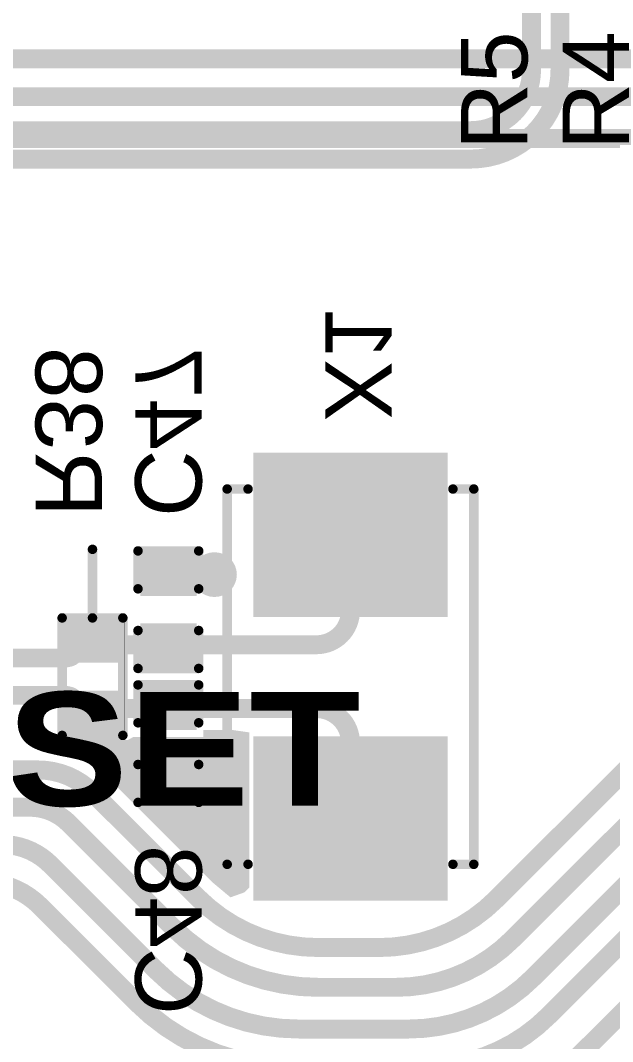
# Model space of a CAD drawing. Header units: inches. Extents: x 0 to 280, y 0 to 81.
# Drawn here: x 133.17 to 141.09, y 55.66 to 69.35 of the extents above; entities that cross this region are included whole.
import ezdxf

# ---------------------------------------------------------------- set-up
doc = ezdxf.new("R2010")
doc.units = ezdxf.units.IN
for name, color, linetype in [('Bottom Layer', 5, 'Continuous'), ('Bottom Overlay', 54, 'Continuous'), ('Bottom Paste', 16, 'Continuous'), ('Bottom Solder', 6, 'Continuous'), ('Top Layer', 1, 'Continuous'), ('Top Overlay', 2, 'Continuous'), ('Via Holes', 16, 'Continuous')]:
    doc.layers.add(name, color=color, linetype=linetype)
doc.styles.add('Arial', font='', dxfattribs={"height": 0.2})
doc.styles.add('Arial Black_Bold', font='', dxfattribs={"height": 0.2})
doc.styles.get('Arial').set_extended_font_data('Arial')
doc.styles.get('Arial Black_Bold').set_extended_font_data('Arial Black', bold=True)

# ---------------------------------------------------------------- blocks, each defined once
blk = doc.blocks.new('C___0402_B_20')
at = {"layer": 'Bottom Layer'}
for points in [[(-0.2413, 0.3175), (-0.2412999999999999, -0.3175), (-0.6985, -0.3175), (-0.6985, 0.3175)], [(0.6985, 0.3175), (0.6985, -0.3175), (0.2413, -0.3175), (0.2412999999999999, 0.3175)]]:
    blk.add_hatch(color=5, dxfattribs=at).paths.add_polyline_path(points)
at = {"layer": 'Bottom Paste'}
for points in [[(-0.2413, 0.3175), (-0.2412999999999999, -0.3175), (-0.6985, -0.3175), (-0.6985, 0.3175)], [(0.6985, 0.3175), (0.6985, -0.3175), (0.2413, -0.3175), (0.2412999999999999, 0.3175)]]:
    blk.add_hatch(color=16, dxfattribs=at).paths.add_polyline_path(points)
at = {"layer": 'Bottom Solder'}
for points in [[(-0.18130012, 0.37749988), (-0.18130012, -0.37749988), (-0.7584998799999999, -0.37749988), (-0.7584998799999999, 0.37749988)], [(0.7584998799999999, 0.37749988), (0.7584998799999999, -0.37749988), (0.18130012, -0.37749988), (0.18130012, 0.37749988)]]:
    blk.add_hatch(color=6, dxfattribs=at).paths.add_polyline_path(points)
at = {"layer": 'Bottom Overlay', "const_width": 0.127}
for points in [[(-0.7874, 0.4064), (-0.7874, -0.4064)], [(-0.7874, 0.4064), (-0.2794, 0.4064)], [(0.2794, 0.4064), (0.7874, 0.4064)], [(0.7874, 0.4064), (0.7874, -0.4064)], [(-0.7874, -0.4064), (-0.2794, -0.4064)], [(0.2794, -0.4064), (0.7874, -0.4064)]]:
    blk.add_lwpolyline(points, dxfattribs=at)
at = {"layer": 'Bottom Overlay', "const_width": 0.0635}
for points in [[(-0.8191499999999999, 0.4064, 1), (-0.7556499999999999, 0.4064, 1)], [(-0.8191499999999999, 0.4064, 1), (-0.7556499999999999, 0.4064, 1)], [(-0.31115, 0.4064, 1), (-0.24765, 0.4064, 1)], [(0.24765, 0.4064, 1), (0.31115, 0.4064, 1)], [(0.7556499999999999, 0.4064, 1), (0.8191499999999999, 0.4064, 1)], [(0.7556499999999999, 0.4064, 1), (0.8191499999999999, 0.4064, 1)], [(-0.8191499999999999, -0.4064, 1), (-0.7556499999999999, -0.4064, 1)], [(-0.8191499999999999, -0.4064, 1), (-0.7556499999999999, -0.4064, 1)], [(-0.31115, -0.4064, 1), (-0.24765, -0.4064, 1)], [(0.24765, -0.4064, 1), (0.31115, -0.4064, 1)], [(0.7556499999999999, -0.4064, 1), (0.8191499999999999, -0.4064, 1)], [(0.7556499999999999, -0.4064, 1), (0.8191499999999999, -0.4064, 1)]]:
    blk.add_lwpolyline(points, format="xyb", close=True, dxfattribs=at)
blk = doc.blocks.new('C___0402_B_21')
at = {"layer": 'Bottom Layer'}
for points in [[(-0.2413, 0.3175), (-0.2412999999999999, -0.3175), (-0.6985, -0.3175), (-0.6985, 0.3175)], [(0.6985, 0.3175), (0.6985, -0.3175), (0.2413, -0.3175), (0.2412999999999999, 0.3175)]]:
    blk.add_hatch(color=5, dxfattribs=at).paths.add_polyline_path(points)
at = {"layer": 'Bottom Paste'}
for points in [[(-0.2413, 0.3175), (-0.2412999999999999, -0.3175), (-0.6985, -0.3175), (-0.6985, 0.3175)], [(0.6985, 0.3175), (0.6985, -0.3175), (0.2413, -0.3175), (0.2412999999999999, 0.3175)]]:
    blk.add_hatch(color=16, dxfattribs=at).paths.add_polyline_path(points)
at = {"layer": 'Bottom Solder'}
for points in [[(-0.18130012, 0.37749988), (-0.18130012, -0.37749988), (-0.7584998799999999, -0.37749988), (-0.7584998799999999, 0.37749988)], [(0.7584998799999999, 0.37749988), (0.7584998799999999, -0.37749988), (0.18130012, -0.37749988), (0.18130012, 0.37749988)]]:
    blk.add_hatch(color=6, dxfattribs=at).paths.add_polyline_path(points)
at = {"layer": 'Bottom Overlay', "const_width": 0.127}
for points in [[(-0.7874, -0.4064), (-0.7874, 0.4064)], [(-0.2794, 0.4064), (-0.7874, 0.4064)], [(0.7874, 0.4064), (0.2794, 0.4064)], [(0.7874, -0.4064), (0.7874, 0.4064)], [(-0.2794, -0.4064), (-0.7874, -0.4064)], [(0.7874, -0.4064), (0.2794, -0.4064)]]:
    blk.add_lwpolyline(points, dxfattribs=at)
at = {"layer": 'Bottom Overlay', "const_width": 0.0635}
for points in [[(-0.8191499999999999, 0.4064, 1), (-0.7556499999999999, 0.4064, 1)], [(-0.8191499999999999, 0.4064, 1), (-0.7556499999999999, 0.4064, 1)], [(-0.31115, 0.4064, 1), (-0.24765, 0.4064, 1)], [(0.24765, 0.4064, 1), (0.31115, 0.4064, 1)], [(0.7556499999999999, 0.4064, 1), (0.8191499999999999, 0.4064, 1)], [(0.7556499999999999, 0.4064, 1), (0.8191499999999999, 0.4064, 1)], [(-0.8191499999999999, -0.4064, 1), (-0.7556499999999999, -0.4064, 1)], [(-0.8191499999999999, -0.4064, 1), (-0.7556499999999999, -0.4064, 1)], [(-0.31115, -0.4064, 1), (-0.24765, -0.4064, 1)], [(0.24765, -0.4064, 1), (0.31115, -0.4064, 1)], [(0.7556499999999999, -0.4064, 1), (0.8191499999999999, -0.4064, 1)], [(0.7556499999999999, -0.4064, 1), (0.8191499999999999, -0.4064, 1)]]:
    blk.add_lwpolyline(points, format="xyb", close=True, dxfattribs=at)
blk = doc.blocks.new('0153G2_8_000F20DTNJL_B_43')
at = {"layer": 'Bottom Layer'}
for points in [[(-2.89999928, 1.20000014), (-0.8999982, 1.20000014), (-0.8999982, -1.20000014), (-2.89999928, -1.20000014)], [(0.90000074, 1.20000014), (2.90000182, 1.20000014), (2.90000182, -1.20000014), (0.90000074, -1.20000014)]]:
    blk.add_hatch(color=5, dxfattribs=at).paths.add_polyline_path(points)
at = {"layer": 'Bottom Paste'}
for points in [[(-2.89999928, 1.20000014), (-0.8999982, 1.20000014), (-0.8999982, -1.20000014), (-2.89999928, -1.20000014)], [(0.90000074, 1.20000014), (2.90000182, 1.20000014), (2.90000182, -1.20000014), (0.90000074, -1.20000014)]]:
    blk.add_hatch(color=16, dxfattribs=at).paths.add_polyline_path(points)
at = {"layer": 'Bottom Solder'}
for points in [[(-3.00159928, 1.30160014), (-0.7983982000000001, 1.30160014), (-0.7983982000000001, -1.30160014), (-3.00159928, -1.30160014)], [(0.7984007399999999, 1.30160014), (3.00160182, 1.30160014), (3.00160182, -1.30160014), (0.7984007399999999, -1.30160014)]]:
    blk.add_hatch(color=6, dxfattribs=at).paths.add_polyline_path(points)
at = {"layer": 'Bottom Overlay', "const_width": 0.127}
for points in [[(2.5146, 1.651), (-2.5146, 1.651)], [(-2.5146, 1.3716), (-2.5146, 1.651)], [(2.5146, 1.3716), (2.5146, 1.651)], [(-2.5146, -1.651), (-2.5146, -1.3716)], [(2.5146, -1.651), (2.5146, -1.3716)], [(2.5146, -1.651), (-2.5146, -1.651)]]:
    blk.add_lwpolyline(points, dxfattribs=at)
at = {"layer": 'Bottom Overlay', "const_width": 0.0635}
for points in [[(-2.54635, 1.651, 1), (-2.48285, 1.651, 1)], [(-2.54635, 1.651, 1), (-2.48285, 1.651, 1)], [(2.48285, 1.651, 1), (2.54635, 1.651, 1)], [(2.48285, 1.651, 1), (2.54635, 1.651, 1)], [(-2.54635, 1.3716, 1), (-2.48285, 1.3716, 1)], [(2.48285, 1.3716, 1), (2.54635, 1.3716, 1)], [(-2.54635, -1.3716, 1), (-2.48285, -1.3716, 1)], [(2.48285, -1.3716, 1), (2.54635, -1.3716, 1)], [(-2.54635, -1.651, 1), (-2.48285, -1.651, 1)], [(-2.54635, -1.651, 1), (-2.48285, -1.651, 1)], [(2.48285, -1.651, 1), (2.54635, -1.651, 1)], [(2.48285, -1.651, 1), (2.54635, -1.651, 1)]]:
    blk.add_lwpolyline(points, format="xyb", close=True, dxfattribs=at)
blk = doc.blocks.new('R___0402_B_73')
at = {"layer": 'Bottom Layer'}
for points in [[(-0.2413, 0.3175), (-0.2412999999999999, -0.3175), (-0.6985, -0.3175), (-0.6985, 0.3175)], [(0.6985, 0.3175), (0.6985, -0.3175), (0.2413, -0.3175), (0.2412999999999999, 0.3175)]]:
    blk.add_hatch(color=5, dxfattribs=at).paths.add_polyline_path(points)
at = {"layer": 'Bottom Paste'}
for points in [[(-0.2413, 0.3175), (-0.2412999999999999, -0.3175), (-0.6985, -0.3175), (-0.6985, 0.3175)], [(0.6985, 0.3175), (0.6985, -0.3175), (0.2413, -0.3175), (0.2412999999999999, 0.3175)]]:
    blk.add_hatch(color=16, dxfattribs=at).paths.add_polyline_path(points)
at = {"layer": 'Bottom Solder'}
for points in [[(-0.18629884, 0.37250116), (-0.1862988399999999, -0.37250116), (-0.75350116, -0.37250116), (-0.75350116, 0.37250116)], [(0.75350116, 0.37250116), (0.75350116, -0.37250116), (0.18629884, -0.37250116), (0.1862988399999999, 0.37250116)]]:
    blk.add_hatch(color=6, dxfattribs=at).paths.add_polyline_path(points)
at = {"layer": 'Bottom Overlay'}
for points, const_width in [([(-0.7874, -0.4064), (-0.7874, 0.4064)], 0.127), ([(0.7874, 0.4064), (-0.7874, 0.4064)], 0.127), ([(0.8128, 0.4318), (-0.8128, 0.4318)], 0.0032258), ([(0.7874, -0.4064), (0.7874, 0.4064)], 0.127), ([(0.7874, -0.4064), (-0.7874, -0.4064)], 0.127)]:
    blk.add_lwpolyline(points, dxfattribs=dict(at, const_width=const_width))
for points, const_width in [([(-0.8191499999999999, 0.4064, 1), (-0.7556499999999999, 0.4064, 1)], 0.0635), ([(-0.8191499999999999, 0.4064, 1), (-0.7556499999999999, 0.4064, 1)], 0.0635), ([(-0.81360518, 0.4318, 1), (-0.8119948199999999, 0.4318, 1)], 0.0016129), ([(0.7556499999999999, 0.4064, 1), (0.8191499999999999, 0.4064, 1)], 0.0635), ([(0.7556499999999999, 0.4064, 1), (0.8191499999999999, 0.4064, 1)], 0.0635), ([(0.8119948199999999, 0.4318, 1), (0.81360518, 0.4318, 1)], 0.0016129), ([(-0.8191499999999999, -0.4064, 1), (-0.7556499999999999, -0.4064, 1)], 0.0635), ([(-0.8191499999999999, -0.4064, 1), (-0.7556499999999999, -0.4064, 1)], 0.0635), ([(0.7556499999999999, -0.4064, 1), (0.8191499999999999, -0.4064, 1)], 0.0635), ([(0.7556499999999999, -0.4064, 1), (0.8191499999999999, -0.4064, 1)], 0.0635)]:
    blk.add_lwpolyline(points, format="xyb", close=True, dxfattribs=dict(at, const_width=const_width))

msp = doc.modelspace()

# ---------------------------------------------------------------- hatches: boundary and pattern name
at = {"layer": 'Bottom Layer'}
h = msp.add_hatch(color=5, dxfattribs=at)
edge = h.paths.add_edge_path()
edge.add_arc((135.763, 61.91894144), 0.2999994, 0, 360)
msp.add_hatch(color=5, dxfattribs=at).paths.add_polyline_path([(136.23208466, 59.80373866), (136.23208466, 57.72730644), (136.16559508, 57.66126644), (135.97808466, 57.59380403999999), (135.9316052, 57.63194721999999), (135.74299242, 57.78980314), (135.74258094, 57.7902197), (135.74208564, 57.79054989999999), (135.74175544, 57.79104266), (134.33152204, 59.20127859999999), (134.3356343, 59.20539086), (134.06223632, 59.41517707999999), (133.98675768, 59.44644193999999), (134.03728336, 59.70044194), (134.59998226, 59.70044194), (134.59998226, 59.70043939999999), (134.67618734, 59.74254243999999), (135.6159848, 59.74254243999999), (135.6159848, 59.8386662), (135.99254996, 59.8386662)])
h = msp.add_hatch(color=5, dxfattribs=at)
edge = h.paths.add_edge_path()
edge.add_arc((135.763, 59.18374244), 0.2999994, 0, 360)
at = {"layer": 'Top Layer'}
h = msp.add_hatch(color=1, dxfattribs=at)
edge = h.paths.add_edge_path()
edge.add_arc((135.763, 61.91894144), 0.2999994, 0, 360)
h = msp.add_hatch(color=1, dxfattribs=at)
edge = h.paths.add_edge_path()
edge.add_arc((135.763, 59.18374244), 0.2999994, 0, 360)
at = {"layer": 'Via Holes'}
h = msp.add_hatch(color=7, dxfattribs=at)
edge = h.paths.add_edge_path()
edge.add_arc((135.763, 61.91894144), 0.1499997, 0, 360)
h = msp.add_hatch(color=7, dxfattribs=at)
edge = h.paths.add_edge_path()
edge.add_arc((135.763, 59.18374244), 0.1499997, 0, 360)

# ---------------------------------------------------------------- linework, layer by layer
at = {"layer": 'Bottom Layer'}
for points, const_width in [([(126.2107585, 68.83215849999999), (162.2787585, 68.83215849999999)], 0.254), ([(126.54830418, 68.3241585), (162.2787585, 68.3241585)], 0.254), ([(128.01172264, 67.7634408), (162.2787585, 67.7634408)], 0.254), ([(139.53655862, 57.57075861999999), (147.5994, 65.6336)], 0.254), ([(139.75506466, 57.0349253), (147.83207162, 65.11193226)], 0.254), ([(140.03036002, 56.51996062), (148.0771994, 64.56679999999999)], 0.254), ([(140.23387498, 56.0050569), (148.20707722, 63.97825914)], 0.254), ([(138.60360138, 53.4307415), (148.54479562, 63.37193573999999)], 0.254), ([(137.5844848, 61.4352848), (137.5844848, 62.45134068)], 0.254), ([(135.1460848, 61.91894144), (135.763, 61.91894144)], 0.3809999999999999), ([(133.90227474, 60.87574311999999), (133.94616848, 60.91964194)], 0.254), ([(133.94616848, 60.91964194), (134.1300848, 61.02124194)], 0.254), ([(134.1300848, 61.02124194), (134.1721853, 60.97914143999999)], 0.254), ([(134.1721853, 60.97914143999999), (135.1460848, 60.97914143999999)], 0.254), ([(135.1460848, 60.97914143999999), (137.12834144, 60.97914143999999)], 0.254), ([(130.53288346, 60.80134144), (133.75445944, 60.80134144)], 0.254), ([(133.84943512, 60.82290858), (133.90225696, 60.87572534)], 0.254), ([(130.53288346, 60.30134244), (133.75445944, 60.30134244)], 0.254), ([(133.84943512, 60.27977529999999), (133.90225696, 60.22695853999999)], 0.254), ([(133.90227474, 60.22694076), (133.94616848, 60.18304194)], 0.254), ([(133.94616848, 60.18304194), (134.1300848, 60.08144194)], 0.254), ([(134.1300848, 60.08144194), (134.1721853, 60.12354244)], 0.254), ([(134.1300848, 60.08143939999999), (134.1721853, 60.12353989999999)], 0.254), ([(134.1721853, 60.12353989999999), (137.12834144, 60.12353989999999)], 0.254), ([(137.5844848, 58.65134066), (137.5844848, 59.66739653999999)], 0.254), ([(130.53288346, 59.3013419), (133.402197, 59.3013419)], 0.254), ([(135.1460848, 59.18374244), (135.763, 59.18374244)], 0.3809999999999999), ([(134.1300848, 58.99984136), (135.5403182, 57.58960796)], 0.254), ([(130.53288346, 58.8013429), (133.29352564, 58.8013429)], 0.254), ([(133.8125848, 58.58634206), (135.20298842, 57.19593843999999)], 0.254), ([(133.5641093, 58.03481916), (134.9757905, 56.62313795999999)], 0.254), ([(135.5403182, 57.58960796), (135.54155264, 57.58836335999999)], 0.254), ([(133.42992618, 57.47587692), (134.71736328, 56.18843982)], 0.254), ([(135.20298842, 57.19593843999999), (135.20422286, 57.19469384)], 0.254), ([(137.1517831, 56.92139745999999), (137.15291848, 56.9214)], 0.254), ([(137.15291848, 56.9214), (137.96829404, 56.9214)], 0.254), ([(137.96829404, 56.9214), (137.96943196, 56.92139745999999)], 0.254), ([(134.9757905, 56.62313795999999), (134.97702494, 56.62189336)], 0.254), ([(137.15177802, 56.38799745999999), (137.1529134, 56.38800000000001)], 0.254), ([(137.1529134, 56.38800000000001), (138.19302816, 56.38800000000001)], 0.254), ([(138.19302816, 56.38800000000001), (138.19463598, 56.38799745999999)], 0.254), ([(134.71736328, 56.18843982), (134.71859772, 56.18719521999999)], 0.254), ([(136.89077524, 55.82919746), (136.89191062, 55.82919999999999)], 0.254), ([(136.89191062, 55.82919999999999), (138.36283478, 55.82919999999999)], 0.254), ([(138.36283478, 55.82919999999999), (138.3639727, 55.82919746)], 0.254)]:
    msp.add_lwpolyline(points, dxfattribs=dict(at, const_width=const_width))
for points, const_width in [([(137.5209848, 62.45134068, 1), (137.6479848, 62.45134068, 1)], 0.127), ([(135.0508348, 61.91894144, 1), (135.2413348, 61.91894144, 1)], 0.1905), ([(135.66775, 61.91894144, 1), (135.85825, 61.91894144, 1)], 0.1905), ([(137.5209848, 61.4352848, 1), (137.6479848, 61.4352848, 1)], 0.127), ([(137.5209848, 61.4352848, 1), (137.6479848, 61.4352848, 1)], 0.127), ([(133.88266848, 60.91964194, 1), (134.00966848, 60.91964194, 1)], 0.127), ([(133.88266848, 60.91964194, 1), (134.00966848, 60.91964194, 1)], 0.127), ([(134.0665848, 61.02124194, 1), (134.1935848, 61.02124194, 1)], 0.127), ([(134.0665848, 61.02124194, 1), (134.1935848, 61.02124194, 1)], 0.127), ([(134.1086853, 60.97914143999999, 1), (134.2356853, 60.97914143999999, 1)], 0.127), ([(134.1086853, 60.97914143999999, 1), (134.2356853, 60.97914143999999, 1)], 0.127), ([(135.0825848, 60.97914143999999, 1), (135.2095848, 60.97914143999999, 1)], 0.127), ([(135.0825848, 60.97914143999999, 1), (135.2095848, 60.97914143999999, 1)], 0.127), ([(137.06484144, 60.97914143999999, 1), (137.19184144, 60.97914143999999, 1)], 0.127), ([(137.06484144, 60.97914143999999, 1), (137.19184144, 60.97914143999999, 1)], 0.127), ([(133.69095944, 60.80134144, 1), (133.81795944, 60.80134144, 1)], 0.127), ([(133.69095944, 60.80134144, 1), (133.81795944, 60.80134144, 1)], 0.127), ([(133.78593512, 60.82290858, 1), (133.91293512, 60.82290858, 1)], 0.127), ([(133.78593512, 60.82290858, 1), (133.91293512, 60.82290858, 1)], 0.127), ([(133.83875696, 60.87572534, 1), (133.96575696, 60.87572534, 1)], 0.127), ([(133.83875696, 60.87572534, 1), (133.96575696, 60.87572534, 1)], 0.127), ([(133.83877474, 60.87574311999999, 1), (133.96577474, 60.87574311999999, 1)], 0.127), ([(133.83877474, 60.87574311999999, 1), (133.96577474, 60.87574311999999, 1)], 0.127), ([(133.69095944, 60.30134244, 1), (133.81795944, 60.30134244, 1)], 0.127), ([(133.69095944, 60.30134244, 1), (133.81795944, 60.30134244, 1)], 0.127), ([(133.78593512, 60.27977529999999, 1), (133.91293512, 60.27977529999999, 1)], 0.127), ([(133.78593512, 60.27977529999999, 1), (133.91293512, 60.27977529999999, 1)], 0.127), ([(133.83875696, 60.22695853999999, 1), (133.96575696, 60.22695853999999, 1)], 0.127), ([(133.83875696, 60.22695853999999, 1), (133.96575696, 60.22695853999999, 1)], 0.127), ([(133.83877474, 60.22694076, 1), (133.96577474, 60.22694076, 1)], 0.127), ([(133.83877474, 60.22694076, 1), (133.96577474, 60.22694076, 1)], 0.127), ([(133.88266848, 60.18304194, 1), (134.00966848, 60.18304194, 1)], 0.127), ([(133.88266848, 60.18304194, 1), (134.00966848, 60.18304194, 1)], 0.127), ([(134.1086853, 60.12354244, 1), (134.2356853, 60.12354244, 1)], 0.127), ([(134.1086853, 60.12353989999999, 1), (134.2356853, 60.12353989999999, 1)], 0.127), ([(134.1086853, 60.12353989999999, 1), (134.2356853, 60.12353989999999, 1)], 0.127), ([(137.06484144, 60.12353989999999, 1), (137.19184144, 60.12353989999999, 1)], 0.127), ([(137.06484144, 60.12353989999999, 1), (137.19184144, 60.12353989999999, 1)], 0.127), ([(134.0665848, 60.08144194, 1), (134.1935848, 60.08144194, 1)], 0.127), ([(134.0665848, 60.08144194, 1), (134.1935848, 60.08144194, 1)], 0.127), ([(134.0665848, 60.08143939999999, 1), (134.1935848, 60.08143939999999, 1)], 0.127), ([(137.5209848, 59.66739653999999, 1), (137.6479848, 59.66739653999999, 1)], 0.127), ([(137.5209848, 59.66739653999999, 1), (137.6479848, 59.66739653999999, 1)], 0.127), ([(133.338697, 59.3013419, 1), (133.465697, 59.3013419, 1)], 0.127), ([(133.338697, 59.3013419, 1), (133.465697, 59.3013419, 1)], 0.127), ([(135.0508348, 59.18374244, 1), (135.2413348, 59.18374244, 1)], 0.1905), ([(135.66775, 59.18374244, 1), (135.85825, 59.18374244, 1)], 0.1905), ([(134.0665848, 58.99984136, 1), (134.1935848, 58.99984136, 1)], 0.127), ([(134.0665848, 58.99984136, 1), (134.1935848, 58.99984136, 1)], 0.127), ([(133.23002564, 58.8013429, 1), (133.35702564, 58.8013429, 1)], 0.127), ([(133.23002564, 58.8013429, 1), (133.35702564, 58.8013429, 1)], 0.127), ([(133.7490848, 58.58634206, 1), (133.8760848, 58.58634206, 1)], 0.127), ([(133.7490848, 58.58634206, 1), (133.8760848, 58.58634206, 1)], 0.127), ([(137.5209848, 58.65134066, 1), (137.6479848, 58.65134066, 1)], 0.127), ([(133.5006093, 58.03481916, 1), (133.6276093, 58.03481916, 1)], 0.127), ([(133.5006093, 58.03481916, 1), (133.6276093, 58.03481916, 1)], 0.127), ([(135.4768182, 57.58960796, 1), (135.6038182, 57.58960796, 1)], 0.127), ([(135.4768182, 57.58960796, 1), (135.6038182, 57.58960796, 1)], 0.127), ([(135.47805264, 57.58836335999999, 1), (135.60505264, 57.58836335999999, 1)], 0.127), ([(135.47805518, 57.5883659, 1), (135.60505518, 57.5883659, 1)], 0.127), ([(139.47305862, 57.57075861999999, 1), (139.60005862, 57.57075861999999, 1)], 0.127), ([(139.47305862, 57.57075861999999, 1), (139.60005862, 57.57075861999999, 1)], 0.127), ([(133.36642364, 57.47587692, 1), (133.49342364, 57.47587692, 1)], 0.127), ([(133.36642618, 57.47587692, 1), (133.49342618, 57.47587692, 1)], 0.127), ([(135.13948842, 57.19593843999999, 1), (135.26648842, 57.19593843999999, 1)], 0.127), ([(135.13948842, 57.19593843999999, 1), (135.26648842, 57.19593843999999, 1)], 0.127), ([(135.14072286, 57.19469384, 1), (135.26772286, 57.19469384, 1)], 0.127), ([(135.1407254, 57.19469638, 1), (135.2677254, 57.19469638, 1)], 0.127), ([(139.69156466, 57.0349253, 1), (139.81856466, 57.0349253, 1)], 0.127), ([(139.69156466, 57.0349253, 1), (139.81856466, 57.0349253, 1)], 0.127), ([(137.0882831, 56.92139745999999, 1), (137.2152831, 56.92139745999999, 1)], 0.127), ([(137.0882831, 56.92139745999999, 1), (137.2152831, 56.92139745999999, 1)], 0.127), ([(137.08941848, 56.9214, 1), (137.21641848, 56.9214, 1)], 0.127), ([(137.08941848, 56.9214, 1), (137.21641848, 56.9214, 1)], 0.127), ([(137.90479404, 56.9214, 1), (138.03179404, 56.9214, 1)], 0.127), ([(137.90479404, 56.9214, 1), (138.03179404, 56.9214, 1)], 0.127), ([(137.90593196, 56.92139745999999, 1), (138.03293196, 56.92139745999999, 1)], 0.127), ([(137.90593196, 56.92139745999999, 1), (138.03293196, 56.92139745999999, 1)], 0.127), ([(134.9122905, 56.62313795999999, 1), (135.0392905, 56.62313795999999, 1)], 0.127), ([(134.9122905, 56.62313795999999, 1), (135.0392905, 56.62313795999999, 1)], 0.127), ([(134.91352494, 56.62189336, 1), (135.04052494, 56.62189336, 1)], 0.127), ([(134.91352748, 56.6218959, 1), (135.04052748, 56.6218959, 1)], 0.127), ([(139.96686002, 56.51996062, 1), (140.09386002, 56.51996062, 1)], 0.127), ([(139.96686002, 56.51996062, 1), (140.09386002, 56.51996062, 1)], 0.127), ([(137.08827802, 56.38799745999999, 1), (137.21527802, 56.38799745999999, 1)], 0.127), ([(137.08827802, 56.38799745999999, 1), (137.21527802, 56.38799745999999, 1)], 0.127), ([(137.0894134, 56.38800000000001, 1), (137.2164134, 56.38800000000001, 1)], 0.127), ([(137.0894134, 56.38800000000001, 1), (137.2164134, 56.38800000000001, 1)], 0.127), ([(138.12952816, 56.38800000000001, 1), (138.25652816, 56.38800000000001, 1)], 0.127), ([(138.12952816, 56.38800000000001, 1), (138.25652816, 56.38800000000001, 1)], 0.127), ([(138.13113598, 56.38799745999999, 1), (138.25813598, 56.38799745999999, 1)], 0.127), ([(138.13113598, 56.38799745999999, 1), (138.25813598, 56.38799745999999, 1)], 0.127), ([(134.65386328, 56.18843982, 1), (134.78086328, 56.18843982, 1)], 0.127), ([(134.65386328, 56.18843982, 1), (134.78086328, 56.18843982, 1)], 0.127), ([(134.65509772, 56.18719521999999, 1), (134.78209772, 56.18719521999999, 1)], 0.127), ([(134.65510026, 56.18719775999999, 1), (134.78210026, 56.18719775999999, 1)], 0.127), ([(140.17037498, 56.0050569, 1), (140.29737498, 56.0050569, 1)], 0.127), ([(140.17037498, 56.0050569, 1), (140.29737498, 56.0050569, 1)], 0.127), ([(136.82727524, 55.82919746, 1), (136.95427524, 55.82919746, 1)], 0.127), ([(136.82727524, 55.82919746, 1), (136.95427524, 55.82919746, 1)], 0.127), ([(136.82841062, 55.82919999999999, 1), (136.95541062, 55.82919999999999, 1)], 0.127), ([(136.82841062, 55.82919999999999, 1), (136.95541062, 55.82919999999999, 1)], 0.127), ([(138.29933478, 55.82919999999999, 1), (138.42633478, 55.82919999999999, 1)], 0.127), ([(138.29933478, 55.82919999999999, 1), (138.42633478, 55.82919999999999, 1)], 0.127), ([(138.3004727, 55.82919746, 1), (138.4274727, 55.82919746, 1)], 0.127), ([(138.3004727, 55.82919746, 1), (138.4274727, 55.82919746, 1)], 0.127)]:
    msp.add_lwpolyline(points, format="xyb", close=True, dxfattribs=dict(at, const_width=const_width))
at = {"layer": 'Bottom Layer', "const_width": 0.254}
for points in [[(137.5844848, 61.4352848, -0.4142135623730951), (137.12834144, 60.97914143999999)], [(133.84943512, 60.82290858, -0.1121163294418892), (133.75445944, 60.80134144)], [(133.90227474, 60.87574311999999, -2.47484496713e-05), (133.90225696, 60.87572534)], [(133.75445944, 60.30134244, -0.1121163294418892), (133.84943512, 60.27977529999999)], [(133.90225696, 60.22695853999999, -2.47484496712e-05), (133.90227474, 60.22694076)], [(137.12834144, 60.12353989999999, -0.4142135623730951), (137.5844848, 59.66739653999999)], [(133.402197, 59.3013419, -0.198912367379658), (134.1300848, 58.99984136)], [(133.29352564, 58.8013429, -0.198912367379658), (133.8125848, 58.58634206)], [(132.92066888, 58.30134136, -0.198912367379658), (133.5641093, 58.03481916)], [(132.6441848, 57.80134235999999, -0.198912367379658), (133.42992364, 57.47587692)], [(137.1517831, 56.92139745999999, -0.1989128768127832), (135.54155518, 57.5883659)], [(139.53655862, 57.57075861999999, -0.1989791507200739), (137.96943196, 56.92139745999999)], [(137.15177802, 56.38799745999999, -0.1989125779773431), (135.2042254, 57.19469638)], [(139.75506466, 57.0349253, -0.1990754691493724), (138.19463598, 56.38799745999999)], [(136.89077524, 55.82919746, -0.1989125102580271), (134.97702748, 56.6218959)], [(140.03036002, 56.51996062, -0.1990529273874024), (138.3639727, 55.82919746)], [(136.8093149, 55.32119746, -0.1989124981642084), (134.71860026, 56.18719775999999)], [(140.23387498, 56.0050569, -0.1989429311132383), (138.58316708, 55.32119746)]]:
    msp.add_lwpolyline(points, format="xyb", dxfattribs=at)
at = {"layer": 'Bottom Overlay', "const_width": 0.127}
msp.add_lwpolyline([(134.1300848, 61.33874193999999), (134.1300848, 62.2581432)], dxfattribs=at)
at = {"layer": 'Bottom Overlay', "const_width": 0.0635}
for points in [[(134.0983348, 62.2581432, 1), (134.1618348, 62.2581432, 1)], [(134.0983348, 61.33874193999999, 1), (134.1618348, 61.33874193999999, 1)]]:
    msp.add_lwpolyline(points, format="xyb", close=True, dxfattribs=at)
at = {"layer": 'Top Layer', "const_width": 0.254}
for points in [[(140.00870144, 68.6816), (140.00870144, 69.65709969999999)], [(140.38970144, 68.6816), (140.38970144, 69.65710224)], [(125.78485384, 67.8688), (139.19590144, 67.8688)], [(125.78485384, 67.4878), (139.19590144, 67.4878)]]:
    msp.add_lwpolyline(points, dxfattribs=at)
for points in [[(140.00870144, 68.6816, -0.4142135623730951), (139.19590144, 67.8688)], [(140.38970144, 68.6816, -0.4142135623730951), (139.19590144, 67.4878)]]:
    msp.add_lwpolyline(points, format="xyb", dxfattribs=at)
at = {"layer": 'Top Layer', "const_width": 0.127}
for points in [[(139.94520144, 68.6816, 1), (140.07220144, 68.6816, 1)], [(139.94520144, 68.6816, 1), (140.07220144, 68.6816, 1)], [(140.32620144, 68.6816, 1), (140.45320144, 68.6816, 1)], [(140.32620144, 68.6816, 1), (140.45320144, 68.6816, 1)], [(139.13240144, 67.8688, 1), (139.25940144, 67.8688, 1)], [(139.13240144, 67.8688, 1), (139.25940144, 67.8688, 1)], [(139.13240144, 67.4878, 1), (139.25940144, 67.4878, 1)], [(139.13240144, 67.4878, 1), (139.25940144, 67.4878, 1)]]:
    msp.add_lwpolyline(points, format="xyb", close=True, dxfattribs=at)

# ---------------------------------------------------------------- block references
for name, p, rotation in [('0153G2_8_000F20DTNJL_B_43', (137.5844848, 60.55134194), 270), ('C___0402_B_21', (135.1460848, 61.44904143999999), 270), ('R___0402_B_73', (134.1300848, 60.55134194), 270), ('C___0402_B_20', (135.1460848, 59.65364244), 90)]:
    msp.add_blockref(name, p, dxfattribs=dict(rotation=rotation))

# ---------------------------------------------------------------- texts
at = {"layer": 'Bottom Overlay', "style": 'Arial', "text_generation_flag": 2}
for s, p in [('X1', (137.24904478, 63.97432468)), ('R38', (133.36822704, 62.69238922)), ('C47', (134.70172958, 62.69239175999999)), ('C48', (134.70172958, 56.0175918))]:
    msp.add_text(s, height=0.889, rotation=270, dxfattribs=at).set_placement(p)
at = {"layer": 'Top Overlay', "style": 'Arial'}
for s, p in [('R5', (139.95405588, 67.61080712)), ('R4', (141.31365692, 67.61080712))]:
    msp.add_text(s, height=0.889, rotation=90, dxfattribs=at).set_placement(p)
at = {"layer": 'Top Overlay', "style": 'Arial Black_Bold'}
msp.add_text('RESET', height=1.524, dxfattribs=at).set_placement((129.5953974, 58.82039035999999))

doc.saveas('drawing.dxf')
